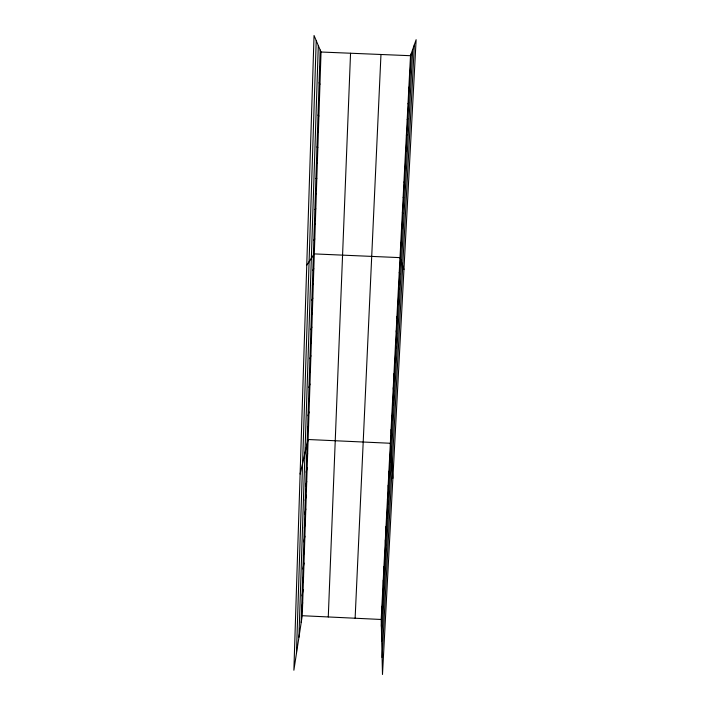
<?xml version="1.0" encoding="UTF-8"?>
<svg xmlns="http://www.w3.org/2000/svg" width="710" height="710" viewBox="0 0 710 710"><rect width="100%" height="100%" fill="white"/><g stroke="black" fill="none" stroke-linecap="round" stroke-linejoin="round"><path stroke-width="1.06" d="M296.452 653.395L316.225 40.656M298.937 637.207L318.302 45.573M301.191 622.492L320.174 49.993M302.238 615.712L321.035 52.016L314.051 35.5L293.878 670.222L302.238 615.712L381.199 619.475L382.486 674.5L416.122 39.689L410.513 55.708L381.199 619.475M328.277 616.954L350.545 53.232M355.124 618.232L380.968 54.492M381.359 626.327L411.205 53.738M381.705 641.174L412.705 49.451M382.086 657.513L414.374 44.686M301.635 609.269L302.673 602.657M302.078 595.947L303.108 589.522M302.522 582.555L303.552 576.307M302.966 569.065L303.995 563.012M303.418 555.504L304.439 549.629M303.871 541.845L304.892 536.165M304.324 528.107L305.336 522.613M304.785 514.28L305.797 508.981M305.247 500.364L306.25 495.26M305.708 486.35L306.711 481.46M306.179 472.256L307.173 467.562M306.649 458.065L307.643 453.583M300.108 474.04L308.113 439.508L390.358 443.262L392.878 478.309M307.581 429.834L308.566 425.76M308.051 415.803L309.027 411.933M308.513 401.674L309.498 398.017M308.983 387.456L309.959 384.012M309.462 373.149L310.43 369.919M309.942 358.745L310.9 355.737M310.421 344.252L311.379 341.466M310.9 329.662L311.859 327.106M409.67 71.87L410.344 70.183M311.388 314.983L312.338 312.648M311.876 300.206L312.826 298.102M408.836 87.916L409.492 86.522M312.373 285.331L313.314 283.467M408.01 103.864L408.649 102.737M312.87 270.368L313.802 268.726M306.747 265.212L314.299 253.905L400.014 257.632L403.946 269.454M407.185 119.697L407.806 118.854M313.873 240.131L314.796 238.977M314.379 224.857L315.302 223.952M406.368 135.432L406.972 134.856M314.885 209.485L315.799 208.829M405.552 151.061L406.147 150.751M315.4 194.016L316.314 193.617M315.914 178.441L316.82 178.29M404.744 166.584L405.321 166.539M321.035 52.016L410.513 55.708M316.438 162.759L317.334 162.874M403.946 182.008L404.505 182.221M316.962 146.979L317.849 147.352M317.485 131.084L318.373 131.723M403.147 197.336L403.697 197.797M318.018 115.091L318.897 115.996M318.55 98.983L319.429 100.163M402.357 212.556L402.889 213.275M319.092 82.759L319.961 84.224M401.576 227.679L402.082 228.647M319.633 66.429L320.494 68.178M400.786 242.705L401.292 243.92M399.242 272.462L399.712 274.158M398.479 287.204L398.931 289.13M397.715 301.839L398.159 304.013M396.961 316.394L397.387 318.79M396.207 330.842L396.624 333.469M395.461 345.211L395.861 348.06M394.716 359.482L395.106 362.553M393.979 373.664L394.352 376.957M393.251 387.758L393.606 391.263M392.515 401.762L392.87 405.481M391.796 415.687L392.133 419.61M391.077 429.514L391.396 433.65M389.63 457.338L389.932 461.882M388.902 471.316L389.186 476.073M388.184 485.214L388.45 490.175M387.465 499.023L387.722 504.18M386.746 512.744L386.994 518.096M386.036 526.376L386.275 531.932M385.335 539.928L385.565 545.67M384.634 553.392L384.847 559.329M383.941 566.775L384.145 572.899M383.249 580.07L383.435 586.38M382.557 593.285L382.743 599.772M381.873 606.42L382.051 613.094"/></g></svg>
